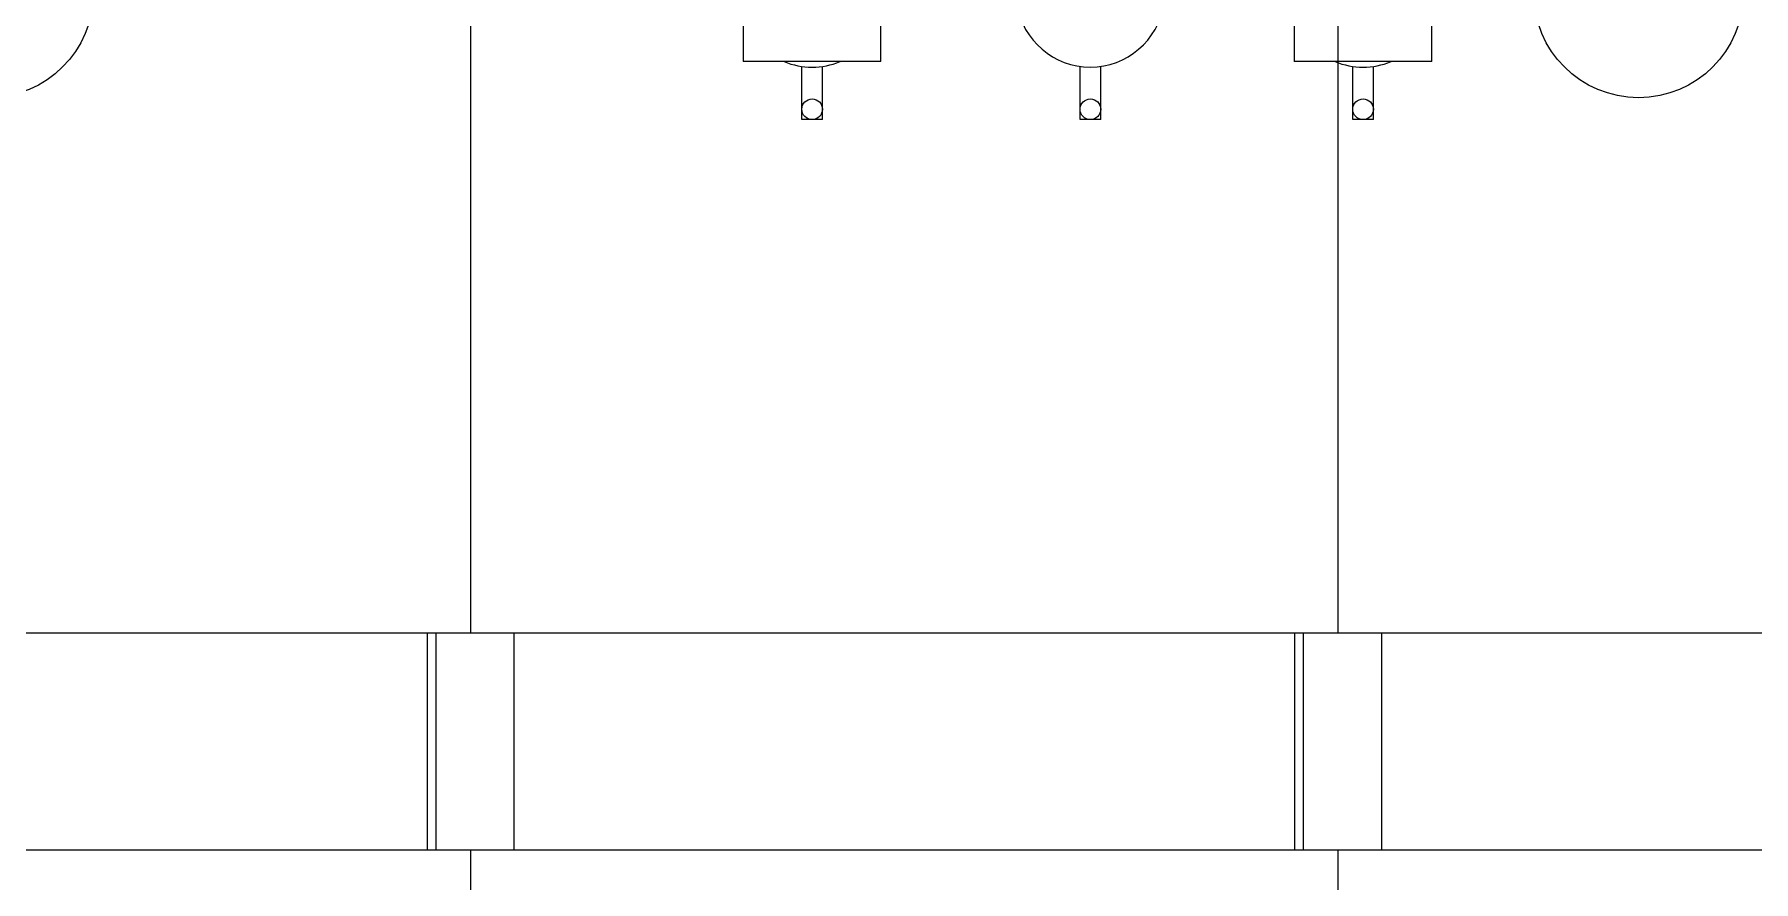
# Model space of a CAD drawing. Header units: inches. Extents: x 295136 to 296247, y 2627183 to 2627409.
# Drawn here: x 295244.836 to 295246.084, y 2627281.287 to 2627281.902 of the extents above; entities that cross this region are included whole.
import ezdxf

# ---------------------------------------------------------------- set-up
doc = ezdxf.new("R2010")
doc.units = ezdxf.units.IN
doc.header["$MEASUREMENT"] = 0
for name, color, linetype in [('EQUIPMENT LAYOUT-EMBED 1_DWG$0$Default', 7, 'Continuous'), ('EQUIPMENT LAYOUT-EMBED 1_DWG$0$DwgTemplate', 7, 'Continuous'), ('Layout', 6, 'Continuous')]:
    doc.layers.add(name, color=color, linetype=linetype)

# ---------------------------------------------------------------- blocks, each defined once
blk = doc.blocks.new('A$C55974CAD')
at = {"layer": 'EQUIPMENT LAYOUT-EMBED 1_DWG$0$Default', "color": 7, "lineweight": 25}
for centre in [(51.2, 3.5), (51.2, 2.302)]:
    blk.add_circle(centre, 0.0762, dxfattribs=at)
at = {"layer": 'EQUIPMENT LAYOUT-EMBED 1_DWG$0$DwgTemplate', "color": 1, "lineweight": 25}
for p, q in [((50.5775, 1.275), (50.5775, 6.375)), ((50.5775, 3.1813), (50.735, 3.1813)), ((50.735, 3.1753), (50.5775, 3.1753)), ((50.5775, 3.1183), (50.735, 3.1183)), ((50.5775, 2.5515), (50.735, 2.5515)), ((50.735, 2.5455), (50.5775, 2.5455)), ((50.5775, 2.4885), (50.735, 2.4885))]:
    blk.add_line(p, q, dxfattribs=at)
at = {"layer": 'EQUIPMENT LAYOUT-EMBED 1_DWG$0$DwgTemplate', "color": 5, "lineweight": 25}
for p, q in [((50.735, 1.802), (50.735, 3.75)), ((51.15, 2.852), (51.15, 2.952)), ((51.25, 2.952), (51.15, 2.952)), ((51.15, 2.852), (51.25, 2.852)), ((51.15, 2.452), (51.15, 2.552)), ((51.25, 2.552), (51.15, 2.552)), ((51.15, 2.452), (51.25, 2.452))]:
    blk.add_line(p, q, dxfattribs=at)
at = {"layer": 'EQUIPMENT LAYOUT-EMBED 1_DWG$0$DwgTemplate', "color": 9, "lineweight": 25}
for p, q in [((50.5025, 3.1498), (50.5775, 3.1498)), ((50.735, 3.1498), (51.2, 3.1498)), ((50.5025, 2.52), (50.5775, 2.52)), ((50.735, 2.52), (51.3802, 2.52))]:
    blk.add_line(p, q, dxfattribs=at)
at = {"layer": 'EQUIPMENT LAYOUT-EMBED 1_DWG$0$DwgTemplate', "color": 7, "lineweight": 25}
for p, q in [((51.1079, 2.902), (51.1079, 2.9095)), ((51.1079, 2.9095), (51.1465, 2.9095)), ((51.1079, 2.8945), (51.1079, 2.902)), ((51.1079, 2.8945), (51.1465, 2.8945)), ((51.1079, 2.7), (51.1079, 2.7075)), ((51.1079, 2.7075), (51.1465, 2.7075)), ((51.1079, 2.6925), (51.1079, 2.7)), ((51.1079, 2.6925), (51.1465, 2.6925)), ((51.1079, 2.502), (51.1079, 2.5095)), ((51.1079, 2.5095), (51.1465, 2.5095)), ((51.1079, 2.4945), (51.1079, 2.502)), ((51.1079, 2.4945), (51.1465, 2.4945))]:
    blk.add_line(p, q, dxfattribs=at)
for centre, radius in [((51.2, 3.5), 0.0762), ((51.1154, 2.902), 0.0075), ((51.1154, 2.7), 0.0075), ((51.1154, 2.502), 0.0075), ((51.2, 2.302), 0.0762)]:
    blk.add_circle(centre, radius, dxfattribs=at)
at = {"layer": 'EQUIPMENT LAYOUT-EMBED 1_DWG$0$DwgTemplate', "color": 5, "lineweight": 25}
for centre in [(51.2, 2.902), (51.2, 2.502)]:
    blk.add_arc(centre, 0.054, 157.8735, 202.1265, dxfattribs=at)
at = {"layer": 'EQUIPMENT LAYOUT-EMBED 1_DWG$0$DwgTemplate', "color": 7, "lineweight": 25}
for start, end in [(18.0238, 180), (180, 341.9762)]:
    blk.add_arc((51.2, 2.7), 0.054, start, end, dxfattribs=at)

msp = doc.modelspace()

# ---------------------------------------------------------------- block references
at = {"layer": 'Layout', "rotation": 90}
msp.add_blockref('A$C55974CAD', (295248.3027, 2627230.7321), dxfattribs=at)

doc.saveas('drawing.dxf')
